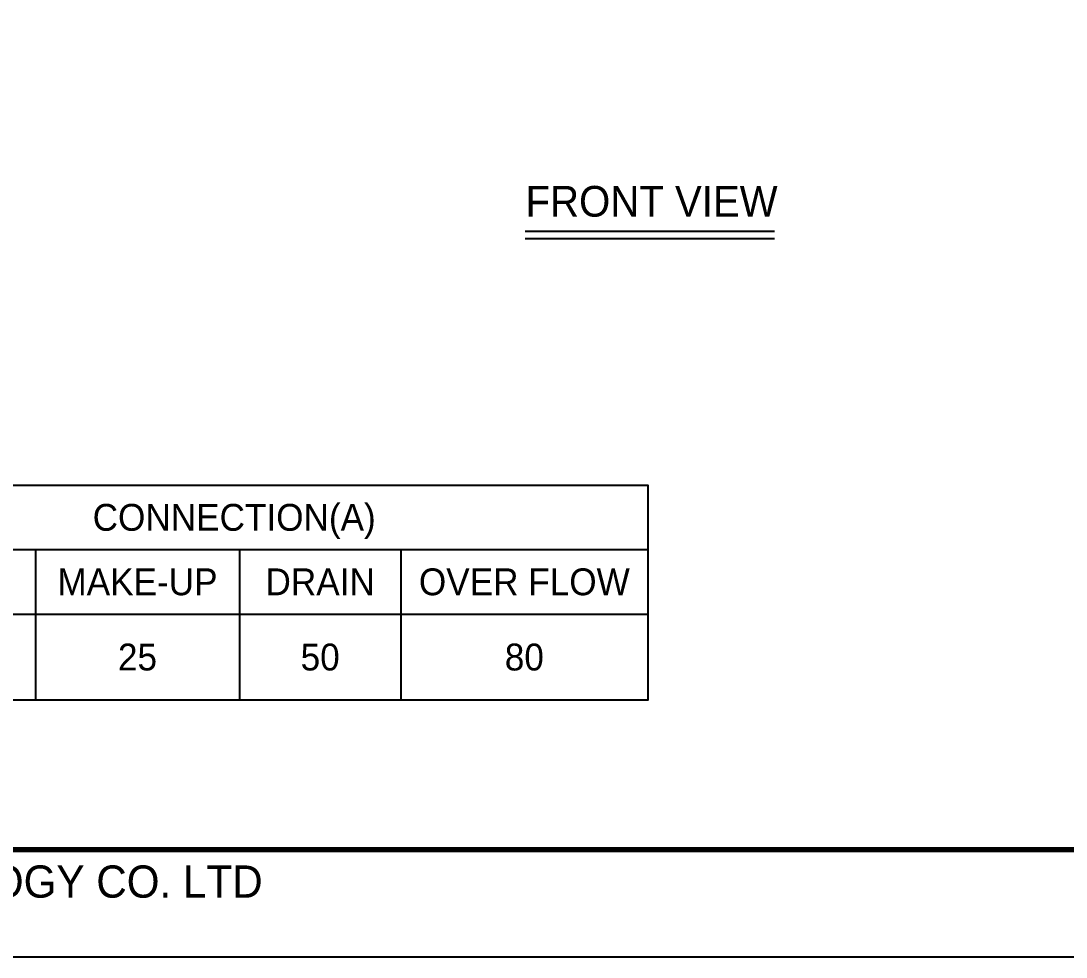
# Model space of a CAD drawing. Header units: millimetres. Extents: x -17070 to 42149, y -291348 to 30242.
# Drawn here: x 28532 to 35340, y 9447 to 15545 of the extents above; entities that cross this region are included whole.
import ezdxf
from ezdxf.enums import TextEntityAlignment as Align

# ---------------------------------------------------------------- set-up
doc = ezdxf.new("R2010")
doc.units = ezdxf.units.MM
for name, color, linetype in [('냉각탑_box', 1, 'Continuous'), ('냉각탑_form', 1, 'Continuous'), ('냉각탑_text', 3, 'Continuous')]:
    doc.layers.add(name, color=color, linetype=linetype)
doc.styles.add('돋움', font='Dotum.ttf')

msp = doc.modelspace()

# ---------------------------------------------------------------- linework, layer by layer
at = {"layer": 'Defpoints'}
msp.add_lwpolyline([(12741.4, 30242.4), (42148.6, 30242.4), (42148.6, 9447.3), (12741.4, 9447.3)], close=True, dxfattribs=at)
at = {"layer": '냉각탑_box'}
for p, q in [((31816.4, 14175.8), (33439.8, 14175.8)), ((31816.4, 14129.1), (33439.8, 14129.1)), ((27226.2, 12101.8), (32616.2, 12101.8)), ((28626.2, 12101.8), (28626.2, 11121.8)), ((29956.2, 12101.8), (29956.2, 11121.8)), ((31006.2, 12101.8), (31006.2, 11121.8)), ((17566.2, 11681.8), (32616.2, 11681.8))]:
    msp.add_line(p, q, dxfattribs=at)
msp.add_lwpolyline([(17566.2, 12521.8), (32616.2, 12521.8), (32616.2, 11121.8), (17566.2, 11121.8)], close=True, dxfattribs=at)
at = {"layer": '냉각탑_form', "const_width": 35}
msp.add_lwpolyline([(13441.6, 29542.2), (13441.6, 10147.5), (41448.5, 10147.5), (41448.5, 29542.2)], close=True, dxfattribs=at)

# ---------------------------------------------------------------- texts
at = {"layer": '냉각탑_form', "style": '돋움'}
msp.add_text('SUNG JI AIR-CONDITIONING TECHNOLOGY CO. LTD', height=210.051, dxfattribs=at).set_placement((23206.3, 9834.3))
at = {"layer": '냉각탑_text', "style": '돋움'}
for s, height, p in [('FRONT VIEW', 199.97, (32640, 14370.5)), ('CONNECTION(A)', 175, (29921.2, 12311.8)), ('MAKE-UP', 175, (29291.2, 11891.8)), ('DRAIN', 175, (30481.2, 11891.8)), ('OVER FLOW', 175, (31811.2, 11891.8)), ('25', 175, (29291.2, 11401.8)), ('50', 175, (30481.2, 11401.8)), ('80', 175, (31811.2, 11401.8))]:
    msp.add_text(s, height=height, dxfattribs=at).set_placement(p, align=Align.MIDDLE_CENTER)

doc.saveas('drawing.dxf')
